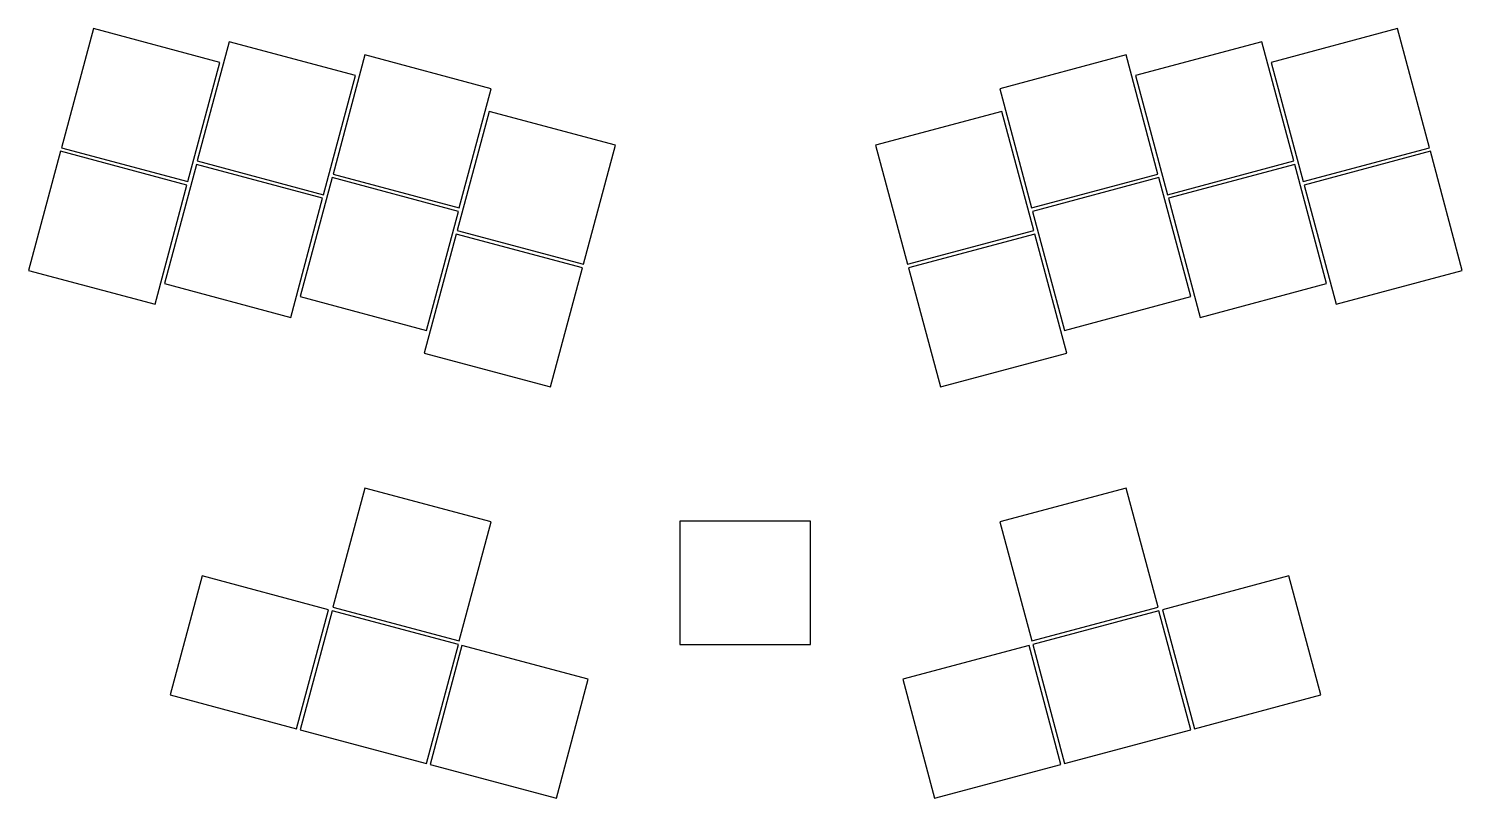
# Model space of a CAD drawing. Header units: millimetres. Extents: x 60 to 252, y -199 to -96.
import ezdxf

# ---------------------------------------------------------------- set-up
doc = ezdxf.new("R2010")
doc.units = ezdxf.units.MM

msp = doc.modelspace()

# ---------------------------------------------------------------- linework, layer by layer
for p, q in [((68.79, -95.82), (64.52, -111.76)), ((85.7, -100.35), (68.79, -95.82)), ((243.3, -95.82), (226.4, -100.35)), ((247.57, -111.76), (243.3, -95.82)), ((86.96, -97.58), (82.69, -113.52)), ((103.86, -102.11), (86.96, -97.58)), ((225.14, -97.58), (208.23, -102.11)), ((229.41, -113.52), (225.14, -97.58)), ((105.12, -99.34), (100.85, -115.28)), ((122.02, -103.87), (105.12, -99.34)), ((206.97, -99.34), (190.07, -103.87)), ((211.24, -115.28), (206.97, -99.34)), ((81.43, -116.29), (85.7, -100.35)), ((226.4, -100.35), (230.67, -116.29)), ((99.59, -118.05), (103.86, -102.11)), ((208.23, -102.11), (212.5, -118.05)), ((117.75, -119.81), (122.02, -103.87)), ((190.07, -103.87), (194.34, -119.81)), ((121.73, -106.9), (117.46, -122.84)), ((138.63, -111.43), (121.73, -106.9)), ((190.36, -106.9), (173.46, -111.43)), ((194.63, -122.84), (190.36, -106.9)), ((64.39, -112.24), (60.12, -128.18)), ((81.3, -116.77), (64.39, -112.24)), ((64.52, -111.76), (81.43, -116.29)), ((134.36, -127.37), (138.63, -111.43)), ((173.46, -111.43), (177.73, -127.37)), ((230.67, -116.29), (247.57, -111.76)), ((247.7, -112.24), (230.8, -116.77)), ((251.97, -128.18), (247.7, -112.24)), ((82.56, -114), (78.29, -129.94)), ((99.46, -118.53), (82.56, -114)), ((82.69, -113.52), (99.59, -118.05)), ((212.5, -118.05), (229.41, -113.52)), ((229.54, -114), (212.63, -118.53)), ((233.81, -129.94), (229.54, -114)), ((77.03, -132.71), (81.3, -116.77)), ((100.72, -115.76), (96.45, -131.7)), ((117.62, -120.29), (100.72, -115.76)), ((100.85, -115.28), (117.75, -119.81)), ((194.34, -119.81), (211.24, -115.28)), ((211.37, -115.76), (194.47, -120.29)), ((215.64, -131.7), (211.37, -115.76)), ((230.8, -116.77), (235.07, -132.71)), ((95.19, -134.47), (99.46, -118.53)), ((212.63, -118.53), (216.9, -134.47)), ((113.35, -136.23), (117.62, -120.29)), ((194.47, -120.29), (198.74, -136.23)), ((117.33, -123.32), (113.06, -139.26)), ((134.23, -127.85), (117.33, -123.32)), ((117.46, -122.84), (134.36, -127.37)), ((177.73, -127.37), (194.63, -122.84)), ((194.76, -123.32), (177.86, -127.85)), ((199.03, -139.26), (194.76, -123.32)), ((60.12, -128.18), (77.03, -132.71)), ((129.96, -143.79), (134.23, -127.85)), ((177.86, -127.85), (182.13, -143.79)), ((235.07, -132.71), (251.97, -128.18)), ((78.29, -129.94), (95.19, -134.47)), ((216.9, -134.47), (233.81, -129.94)), ((96.45, -131.7), (113.35, -136.23)), ((198.74, -136.23), (215.64, -131.7)), ((113.06, -139.26), (129.96, -143.79)), ((182.13, -143.79), (199.03, -139.26)), ((105.12, -157.32), (100.84, -173.25)), ((122.02, -161.85), (105.12, -157.32)), ((206.98, -157.32), (190.08, -161.85)), ((211.25, -173.25), (206.98, -157.32)), ((117.75, -177.78), (122.02, -161.85)), ((164.75, -161.75), (147.25, -161.75)), ((147.25, -161.75), (147.25, -178.25)), ((164.75, -178.25), (164.75, -161.75)), ((190.08, -161.85), (194.35, -177.78)), ((83.33, -169.08), (79.06, -185.02)), ((100.23, -173.61), (83.33, -169.08)), ((228.77, -169.08), (211.86, -173.61)), ((233.04, -185.02), (228.77, -169.08)), ((95.96, -189.55), (100.23, -173.61)), ((100.72, -173.74), (96.44, -189.67)), ((117.62, -178.27), (100.72, -173.74)), ((100.84, -173.25), (117.75, -177.78)), ((194.35, -177.78), (211.25, -173.25)), ((211.38, -173.74), (194.48, -178.27)), ((215.65, -189.67), (211.38, -173.74)), ((211.86, -173.61), (216.13, -189.55)), ((113.35, -194.2), (117.62, -178.27)), ((118.1, -178.4), (113.83, -194.33)), ((135.01, -182.93), (118.1, -178.4)), ((147.25, -178.25), (164.75, -178.25)), ((193.99, -178.4), (177.09, -182.93)), ((198.26, -194.33), (193.99, -178.4)), ((194.48, -178.27), (198.75, -194.2)), ((130.74, -198.86), (135.01, -182.93)), ((177.09, -182.93), (181.36, -198.86)), ((79.06, -185.02), (95.96, -189.55)), ((216.13, -189.55), (233.04, -185.02)), ((96.44, -189.67), (113.35, -194.2)), ((198.75, -194.2), (215.65, -189.67)), ((113.83, -194.33), (130.74, -198.86)), ((181.36, -198.86), (198.26, -194.33))]:
    msp.add_line(p, q)

doc.saveas('drawing.dxf')
